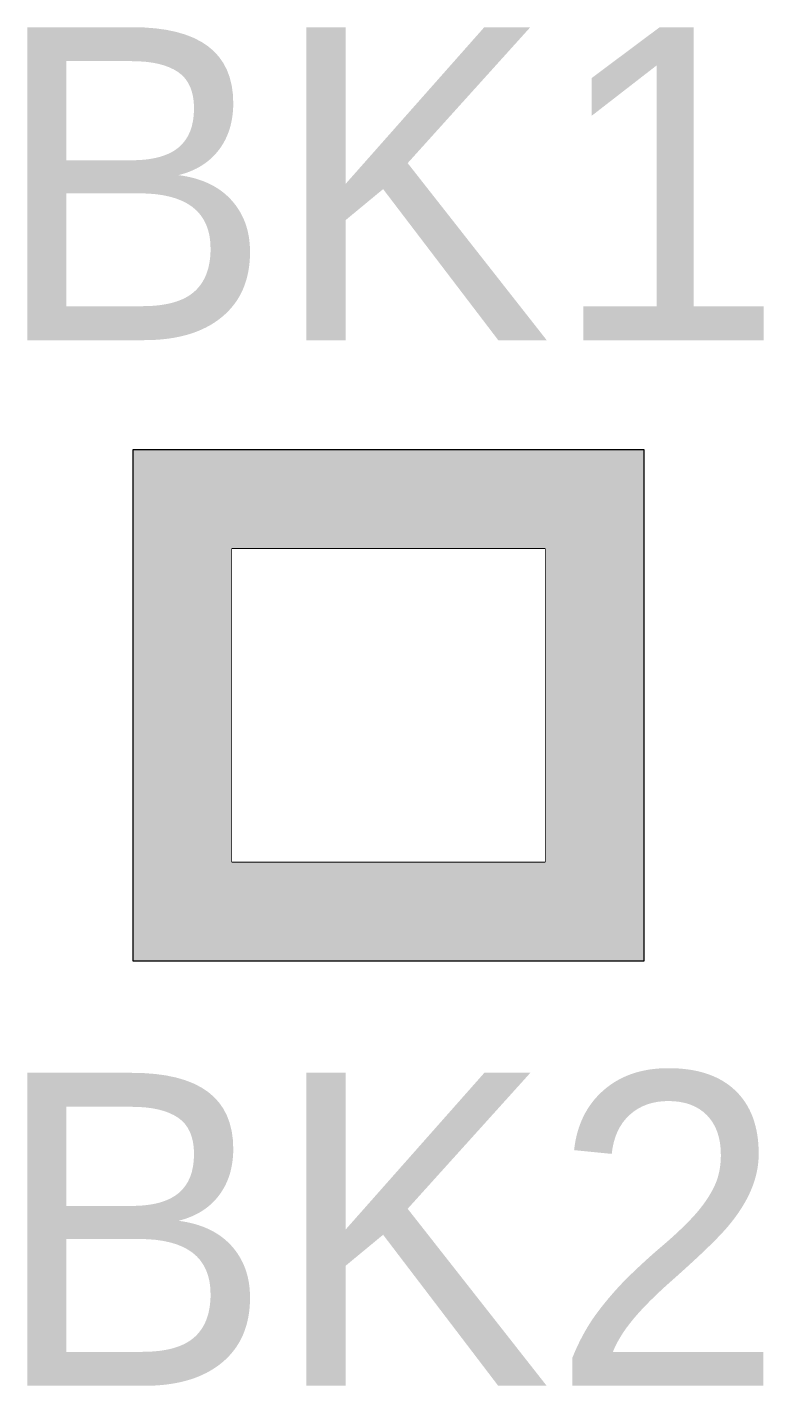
# Model space of a CAD drawing. Header units: metres. Extents: x -0.35 to 0.36, y -0.65 to 0.65.
import ezdxf
from ezdxf.enums import TextEntityAlignment as Align

# ---------------------------------------------------------------- set-up
doc = ezdxf.new("R2010")
doc.units = ezdxf.units.M
doc.styles.add('ISOPLUS', font='isoplus.shx')

msp = doc.modelspace()

# ---------------------------------------------------------------- hatches: boundary and pattern name
at = {"lineweight": -2}
h = msp.add_hatch(color=0, dxfattribs=at)
h.dxf.hatch_style = 1
h.paths.add_polyline_path([(0.245, 0.245), (-0.245, 0.245), (-0.245, -0.245), (0.245, -0.245)])
h.paths.add_polyline_path([(0.15, 0.15), (0.15, -0.15), (-0.15, -0.15), (-0.15, 0.15)], flags=16)

# ---------------------------------------------------------------- linework, layer by layer
at = {"color": 0, "lineweight": -2}
for points in [[(-0.245, -0.245), (0.245, -0.245), (0.245, 0.245), (-0.245, 0.245)], [(-0.15, -0.15), (0.15, -0.15), (0.15, 0.15), (-0.15, 0.15)]]:
    msp.add_lwpolyline(points, close=True, dxfattribs=at)

# ---------------------------------------------------------------- texts
at = {"color": 0, "lineweight": -2, "style": 'ISOPLUS'}
for tag, p in [('BK1', (0, 0.5)), ('BK2', (0, -0.5))]:
    msp.add_attdef(tag, text='', height=0.3, dxfattribs=at).set_placement(p, align=Align.MIDDLE)

# ---------------------------------------------------------------- next in the draw order: wipeouts: each hides what was drawn before it
at = {"color": 0, "lineweight": -2}
msp.add_wipeout([(-0.15, 0.15), (0.15, 0.15), (0.15, -0.15), (-0.15, -0.15)], dxfattribs=at)

doc.saveas('drawing.dxf')
